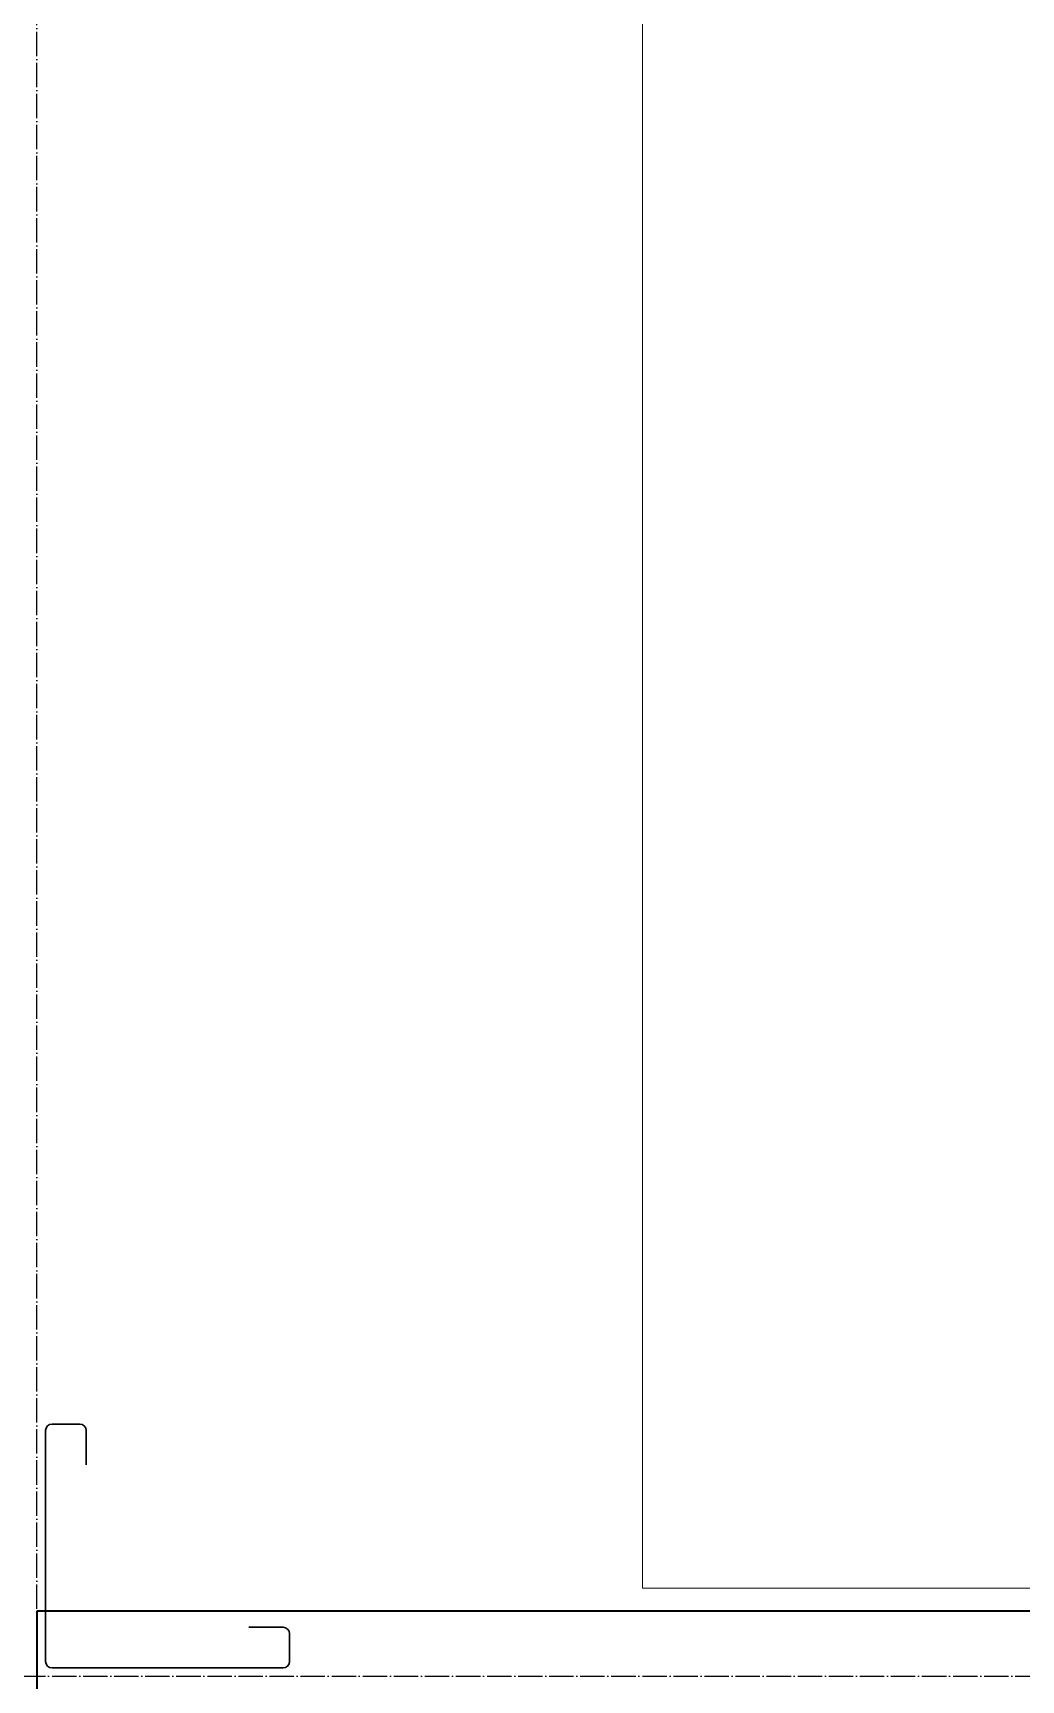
# Model space of a CAD drawing. Header units: millimetres. Extents: x 2162 to 93478, y -2737 to 52379.
# Drawn here: x 48190 to 48797, y 8868 to 9881 of the extents above; entities that cross this region are included whole.
import ezdxf

# ---------------------------------------------------------------- set-up
doc = ezdxf.new("R2010")
doc.units = ezdxf.units.MM
doc.linetypes.add('Штрихпунктир 15 х 2 х 2 мм', pattern=[19, 15, -2, 0, -2])
doc.linetypes.add('Штрихпунктирная', pattern=[30, 25, -2.25, 0.5, -2.25])
doc.layers.add('Axes', color=40, linetype='Штрихпунктирная')
for name, color, linetype, lineweight in [('Columns', 5, 'Continuous', 30), ('equipment 1', 4, 'Continuous', 9), ('Wall', 5, 'Continuous', 9)]:
    doc.layers.add(name, color=color, linetype=linetype, lineweight=lineweight)

# ---------------------------------------------------------------- blocks, each defined once
blk = doc.blocks.new('kolumn')
at = {"color": 0, "ltscale": 100}
for p, q in [((4, 0), (146, 0)), ((0, -4), (0, -146)), ((150, -4), (150, -21)), ((146, -25), (125, -25)), ((25, -146), (25, -125)), ((4, -150), (21, -150))]:
    blk.add_line(p, q, dxfattribs=at)
for centre, start, end in [((4, -4), 90, 180), ((146, -4), 0, 90), ((146, -21), 270, 0), ((4, -146), 180, 270), ((21, -146), 270, 0)]:
    blk.add_arc(centre, 4, start, end, dxfattribs=at)

msp = doc.modelspace()

# ---------------------------------------------------------------- linework, layer by layer
at = {"layer": 'Axes', "linetype": 'Штрихпунктир 15 х 2 х 2 мм'}
for p, q in [((48192.1, -1937.4), (48192.1, 21035.1)), ((3469.3, 8870.1), (57337.1, 8870.1))]:
    msp.add_line(p, q, dxfattribs=at)
at = {"layer": 'equipment 1', "elevation": -706.5}
msp.add_lwpolyline([(48564.5, 10462.1), (49664.5, 10462.1), (49664.5, 8924.1), (48564.5, 8924.1)], close=True, dxfattribs=at)
at = {"layer": 'Wall', "lineweight": 35}
for p, q in [((49712.1, 8910.1), (48192.1, 8910.1)), ((48192.1, 8910.1), (48192.1, 8830.1))]:
    msp.add_line(p, q, dxfattribs=at)

# ---------------------------------------------------------------- block references
at = {"layer": 'Columns', "xscale": -1, "rotation": 180}
msp.add_blockref('kolumn', (48197.5, 8875.1), dxfattribs=at)

doc.saveas('drawing.dxf')
